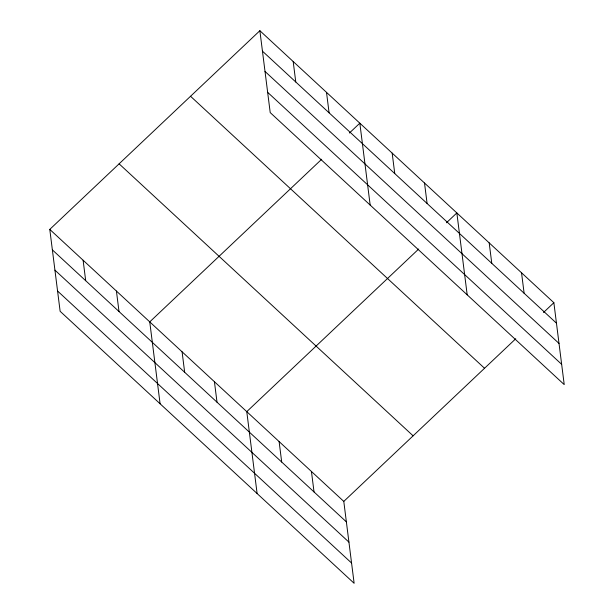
<?xml version="1.0" encoding="UTF-8"?>
<svg xmlns="http://www.w3.org/2000/svg" width="614" height="614" viewBox="0 0 614 614"><rect width="100%" height="100%" fill="white"/><g stroke="black" fill="none" stroke-linecap="round" stroke-linejoin="round"><path stroke-width="0.92" d="M49.78 229.398L343.786 501.4L354.132 583.3L60.134 311.298L49.78 229.398L259.868 30.7L553.866 302.702L564.22 384.602L270.214 112.6L259.868 30.7M321.698 159.241L149.747 321.882L160.093 403.782M349.427 133.015L359.827 123.176L370.173 205.084M418.717 249L246.767 411.641L257.113 493.541M446.447 222.775L456.847 212.935L467.193 294.843M343.786 501.4L515.737 338.759M543.474 312.534L553.866 302.702M262.454 51.169L556.453 323.171M265.018 71.447L559.016 343.441M267.65 92.33L561.656 364.325M190.54 96.268L484.546 368.27M119.108 163.831L413.115 435.825M52.367 249.875L346.373 521.869M54.93 270.145L348.936 542.139M57.57 291.028L351.569 563.03M521.532 272.777L524.118 293.254M489.189 242.86L491.776 263.329M424.512 183.018L427.098 203.487M392.169 153.101L394.756 173.57M326.51 92.353L329.096 112.822M293.185 61.523L295.771 82M311.444 471.475L314.03 491.952M279.109 441.558L281.696 462.027M214.424 381.716L217.011 402.193M182.082 351.799L184.668 372.268M116.422 291.051L119.009 311.528M83.105 260.229L85.691 280.698"/></g></svg>
